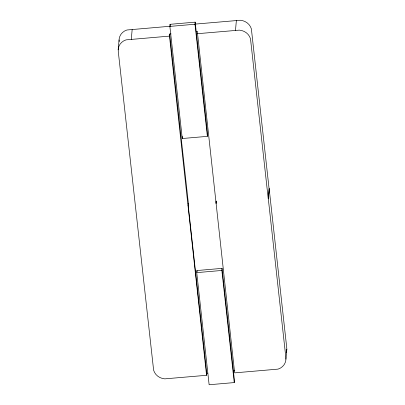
<?xml version="1.0" encoding="UTF-8"?>
<svg xmlns="http://www.w3.org/2000/svg" width="405" height="405" viewBox="0 0 405 405"><rect width="100%" height="100%" fill="white"/><g stroke="black" fill="none" stroke-linecap="round" stroke-linejoin="round"><path stroke-width="0.61" d="M118.184 49.835L119.065 39.953M131.281 39.417L132.162 29.54M169.872 26.406L170.06 24.32L195.175 22.148L207.562 134.273L207.375 136.358L182.26 138.525L169.872 26.406L194.987 24.234L195.175 22.148M169.482 36.116L126.046 39.867A11.659 10.92 5.1 0 0 118.275 51.491L153.622 370.226A12.444 11.654 5.1 0 0 164.82 378.857L206.56 375.293L169.482 36.116L169.67 34.03L171.118 33.909M182.26 138.525L182.447 136.439M268.307 198.769L269.188 188.892L268.307 198.769L285.844 357.493A11.659 10.92 5.1 0 1 278.068 369.117L234.632 372.868L197.559 33.691L197.746 31.605L196.233 31.737M188.219 205.689L188.406 203.604L169.67 34.03M196.739 272.631L196.926 270.545L222.046 268.373L234.434 380.492L234.247 382.578L209.127 384.75L196.739 272.631L221.859 270.459L222.046 268.373M215.895 203.295L216.083 201.214L216.483 201.179L216.295 203.264M235.487 30.415L236.368 20.539M206.56 375.293L206.747 373.207L188.148 204.895M285.935 359.149L286.816 349.272M169.827 26.285L126.932 29.99A11.659 10.92 5.1 0 0 119.156 41.609M194.937 24.118L240.18 20.25A12.444 11.654 5.1 0 1 251.378 28.882L269.112 188.897M197.559 33.691L239.299 30.132A12.444 11.654 5.1 0 1 250.498 38.764L268.231 198.779M188.011 203.639L188.406 203.604M206.747 373.207L207.755 373.121M233.371 370.909L234.819 370.783M269.188 188.892L286.725 347.617A11.659 10.92 5.1 0 1 286.193 352.517M194.987 24.234L207.375 136.358M221.859 270.459L234.247 382.578M170.06 24.32L170.257 26.117M196.926 270.545L197.063 271.796"/></g></svg>
